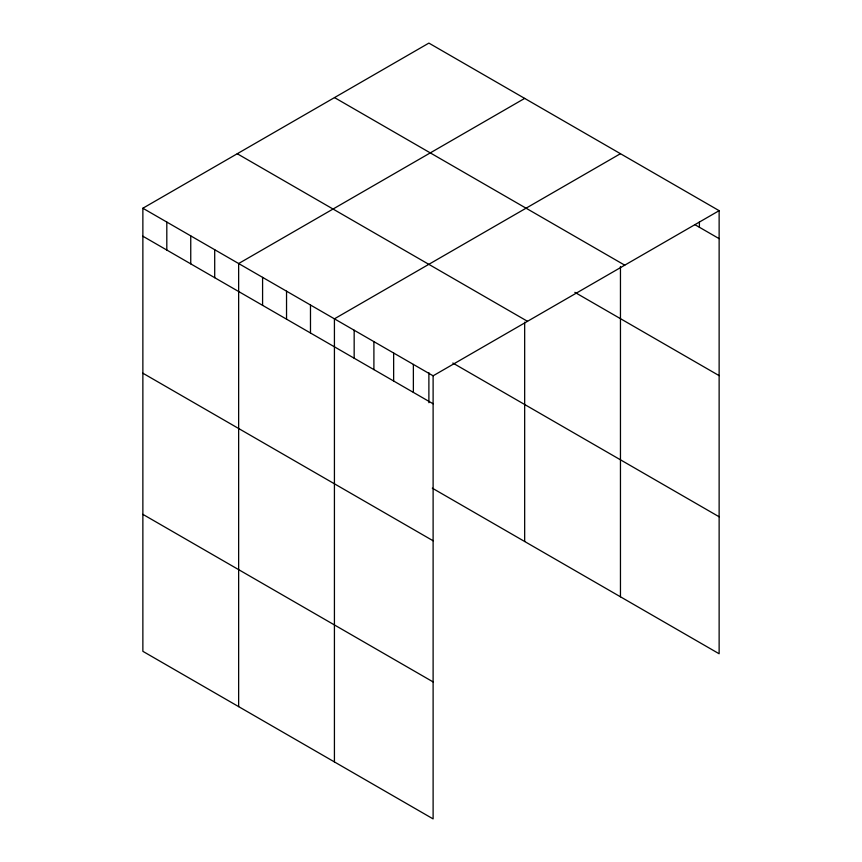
<?xml version="1.0" encoding="UTF-8"?>
<svg xmlns="http://www.w3.org/2000/svg" width="862" height="862" viewBox="0 0 862 862"><rect width="100%" height="100%" fill="white"/><g stroke="black" fill="none" stroke-linecap="round" stroke-linejoin="round"><path stroke-width="1.29" d="M142.866 208.238L433.112 375.81L433.112 818.9L142.866 651.327L142.866 208.238L428.888 43.1L719.134 210.673L719.134 653.762L432.304 488.172M524.667 98.397L238.645 263.535L238.645 706.624M620.457 153.695L334.424 318.832L334.424 761.922M433.112 375.81L719.134 210.673M694.75 224.583L719.134 238.655M334.499 97.589L624.745 265.173M574.846 292.337L719.134 375.638M237.255 153.738L527.501 321.31M452.83 363.031L719.134 516.78M142.866 236.22L433.112 403.793M142.866 373.203L433.112 540.776M142.866 514.345L433.112 681.917M699.394 221.933L699.394 227.256M620.457 266.477L620.457 596.795M524.667 322.172L524.667 541.487M428.888 372.686L428.888 402.694M413.372 364.41L413.372 392.393M393.643 353.021L393.643 381.004M373.903 341.621L373.903 369.604M354.163 330.232L354.163 358.204M310.482 305.008L310.482 332.991M286.54 291.184L286.54 319.166M262.587 277.359L262.587 305.342M214.703 249.711L214.703 277.693M190.75 235.886L190.75 263.869M166.808 222.062L166.808 250.045"/></g></svg>
